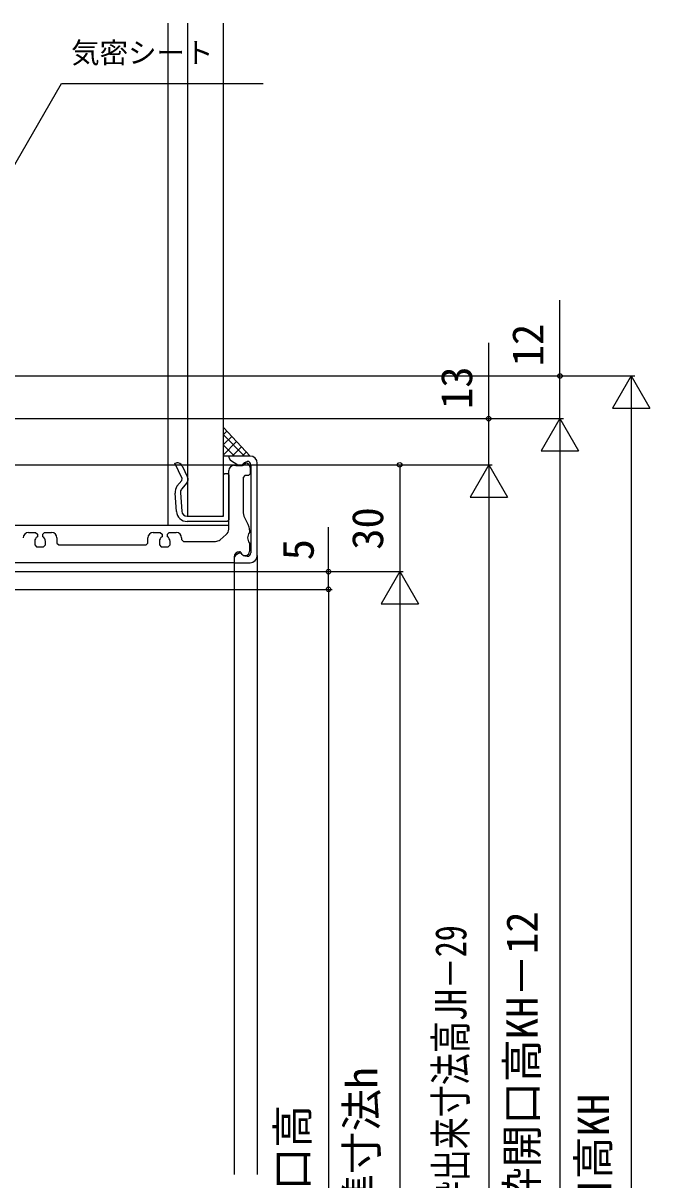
# Model space of a CAD drawing. Units: millimetres, scale not verified. Extents: x -525 to 525, y -783 to 778.
# Drawn here: x 77.2 to 253.2, y 219.1 to 544.3 of the extents above; entities that cross this region are included whole.
import ezdxf
from ezdxf.enums import TextEntityAlignment as Align

# ---------------------------------------------------------------- set-up
doc = ezdxf.new("R2010")
doc.units = ezdxf.units.MM
doc.header["$LTSCALE"] = 4
for name, color, linetype in [('0-2_YKK_11', 7, 'Continuous'), ('0-4_YKK_12', 2, 'Continuous'), ('0-6_YKK_D', 6, 'Continuous'), ('0-8_YSS_K', 3, 'Continuous')]:
    doc.layers.add(name, color=color, linetype=linetype)
doc.styles.add('ＭＳ ゴシック', font='')
doc.styles.get('ＭＳ ゴシック').set_extended_font_data('MS Gothic')

msp = doc.modelspace()

# ---------------------------------------------------------------- linework, layer by layer
at = {"layer": '0-2_YKK_11'}
for p, q in [((121.862, 419.821), (123.412, 416.619)), ((137.583, 419.999), (135.5, 421.255)), ((141.2, 420.055), (141.198, 395.355)), ((142.998, 394.555), (143, 420.555)), ((134.998, 401.993), (135, 418.456)), ((123.215, 414.991), (121.754, 413.254)), ((120.29, 406.936), (119.908, 412.103)), ((121.407, 412.178), (121.786, 407.046)), ((132.555, 399.02), (134.279, 400.456)), ((140.798, 401.829), (140.798, 401.055)), ((140.798, 398.055), (140.798, 395.76))]:
    msp.add_line(p, q, dxfattribs=at)
for points in [[(120.439, 414.039), (121.854, 415.705), (121.921, 416.25), (119.845, 420.513), (120.34, 420.647)], [(141, 422.555), (137.504, 422.556), (135.2, 422.556), (135, 422.356), (135, 422.121), (135.484, 421.264)], [(136.5, 419.956), (137, 419.956), (137, 419.856), (138.822, 419.856), (139.017, 420.011), (139.7, 420.556), (139.8, 420.555)], [(138.807, 420.148), (139.421, 420.763), (140.128, 421.055), (140.2, 421.055)], [(123.282, 405.657), (133.2, 405.657), (133.5, 405.957), (133.5, 417.257), (133.9, 417.657), (134.6, 417.657), (135, 417.257)], [(135, 417.257), (135, 404.657), (134.5, 404.157), (123.282, 404.157)], [(139, 416.553), (138.999, 406.539), (139.22, 405.625), (140.466, 403.201)], [(141, 419.355), (140.999, 417.555), (140.499, 417.055), (139.5, 417.056), (139, 416.556)], [(78.748, 401.06), (80.748, 401.06), (81.248, 400.56), (81.248, 399.859)], [(82.748, 399.859), (82.748, 400.56), (83.248, 401.06), (85.248, 401.06)], [(113.748, 401.057), (115.748, 401.057), (116.248, 400.557), (116.248, 399.856)], [(117.748, 399.856), (117.748, 400.557), (118.248, 401.057), (120.248, 401.057)], [(80.498, 398.56), (80.498, 397.56), (80.998, 397.06), (82.998, 397.06), (83.498, 397.56), (83.498, 398.56)], [(86.748, 399.559), (86.748, 398.059), (87.248, 397.559), (111.748, 397.558), (112.248, 398.058), (112.248, 399.558)], [(115.498, 398.557), (115.498, 397.557), (115.998, 397.057), (117.998, 397.057), (118.498, 397.557), (118.498, 398.557)], [(121.748, 399.557), (121.748, 399.057), (122.248, 398.557), (131.274, 398.556)], [(136.498, 393.57), (136.498, 392.756), (136.298, 392.556), (11.998, 392.565)], [(136.498, 394.156), (136.498, 393.556), (136.498, 392.756), (136.698, 392.556), (140.998, 392.555)], [(140.198, 394.355), (139.505, 394.356), (139.151, 394.502), (138.798, 394.856), (138.444, 395.209), (137.804, 395.265), (137.137, 394.799), (136.998, 394.688)], [(138.417, 395.499), (138.222, 395.656), (137.998, 395.656)]]:
    msp.add_lwpolyline(points, dxfattribs=at)
for centre, radius, start, end in [((120.517, 419.157), 1.5, 26.26253, 96.79348), ((136.5, 418.456), 1.5, 89.99576, 179.99576), ((138.1, 420.856), 1, 237.32197, 314.99576), ((139.8, 419.355), 1.2, 359.99576, 89.99576), ((140.2, 420.055), 1, 359.99576, 89.99576), ((141, 420.555), 2, 359.99576, 89.99576), ((122.066, 415.956), 1.5, 319.95169, 26.2355), ((122.9, 412.324), 3, 145.12415, 184.23046), ((122.903, 412.289), 1.5, 139.95169, 184.23046), ((123.282, 407.157), 3, 184.23046, 270), ((123.282, 407.157), 1.5, 184.23046, 270), ((78.748, 399.56), 1.5, 89.99576, 179.99576), ((85.248, 399.56), 1.5, 359.99576, 89.99576), ((113.748, 399.557), 1.5, 89.99576, 179.99576), ((120.248, 399.557), 1.5, 359.99576, 89.99576), ((132.998, 401.993), 2, 309.80133, 359.99576), ((142.798, 399.555), 2.5, 143.12587, 216.86566), ((137.798, 401.829), 3, 359.99576, 27.21187), ((81.998, 398.56), 1.5, 119.99576, 179.99576), ((81.998, 398.56), 1.5, 359.99576, 59.99576), ((116.998, 398.557), 1.5, 119.99576, 179.99576), ((116.998, 398.557), 1.5, 359.99576, 59.99576), ((131.274, 400.556), 2, 269.99576, 309.80133), ((137.998, 394.156), 1.5, 89.99576, 179.99576), ((137.998, 393.57), 1.5, 131.80608, 179.99576), ((139.593, 395.76), 1.205, 192.52143, 359.99576), ((140.198, 395.355), 1, 269.99576, 359.99576), ((140.998, 394.555), 2, 269.99576, 359.99576)]:
    msp.add_arc(centre, radius, start, end, dxfattribs=at)
at = {"layer": '0-4_YKK_12'}
for p, q in [((134.999, 403.06), (10.5, 403.06)), ((142.998, 394.555), (142.998, 220.56)), ((136.498, 392.756), (136.498, 220.56))]:
    msp.add_line(p, q, dxfattribs=at)
at = {"layer": '0-6_YKK_D'}
for p, q in [((37.5, 445.06), (228.998, 445.06)), ((37.5, 445.06), (248.998, 445.06)), ((247.998, 445.06), (242.748, 435.967)), ((247.998, 445.06), (253.248, 435.967)), ((247.998, 445.06), (247.998, 426.874)), ((242.748, 435.967), (253.248, 435.967)), ((37.2, 433.06), (208.998, 433.06)), ((37.2, 433.06), (228.998, 433.06)), ((37.2, 433.06), (228.998, 433.06)), ((227.998, 433.06), (222.748, 423.967)), ((227.998, 433.06), (233.248, 423.967)), ((227.998, 433.06), (227.998, 414.874)), ((247.998, 434.56), (247.998, 3.56)), ((222.748, 423.967), (233.248, 423.967)), ((11.5, 420.06), (208.998, 420.06)), ((11.5, 420.06), (208.998, 420.06)), ((11.5, 420.06), (183.998, 420.06)), ((182.998, 420.06), (182.998, 390.06)), ((207.998, 420.06), (202.748, 410.967)), ((207.998, 420.06), (213.248, 410.967)), ((207.998, 420.06), (207.998, 401.874)), ((227.998, 422.56), (227.998, 3.56)), ((202.748, 410.967), (213.248, 410.967)), ((207.998, 409.56), (207.998, 19.56)), ((26.2, 390.06), (163.999, 390.06)), ((26.5, 390.06), (183.998, 390.06)), ((26.5, 390.06), (183.998, 390.06)), ((182.998, 390.06), (177.748, 380.967)), ((182.998, 390.06), (188.248, 380.967)), ((182.998, 390.06), (182.998, 371.874)), ((-10.5, 385.06), (163.999, 385.06)), ((-10.5, 385.06), (163.998, 385.06)), ((162.998, 385.06), (162.998, 49.06)), ((177.748, 380.967), (188.248, 380.967)), ((182.998, 379.56), (182.998, 59.56))]:
    msp.add_line(p, q, dxfattribs=at)
for points in [[(37.499, 439.75), (38.774, 441.958), (88.013, 527.243), (144.691, 527.243)], [(227.998, 433.06), (227.998, 445.06), (227.998, 466.338)], [(207.998, 420.06), (207.998, 433.06), (207.998, 454.338)], [(162.999, 385.06), (162.999, 390.06), (162.999, 402.565)]]:
    msp.add_lwpolyline(points, dxfattribs=at)
for centre in [(227.998, 445.06), (207.998, 433.06), (182.998, 420.06), (162.999, 390.06), (162.998, 385.06), (162.999, 385.06)]:
    msp.add_circle(centre, 0.637, dxfattribs=at)
at = {"layer": '0-8_YSS_K'}
for p, q in [((118, 403.06), (118, 544.253)), ((123.5, 405.657), (123.5, 544.253)), ((133.5, 405.657), (133.5, 544.253)), ((133.5, 428.582), (134.454, 429.537)), ((139.414, 422.555), (133.5, 428.47)), ((133.5, 425.754), (135.823, 428.077)), ((133.5, 422.926), (137.192, 426.618)), ((136.586, 422.555), (133.5, 425.641)), ((133.757, 422.555), (133.5, 422.813)), ((135.958, 422.555), (138.56, 425.158)), ((138.786, 422.555), (139.929, 423.698)), ((123.5, 405.657), (133.5, 405.657))]:
    msp.add_line(p, q, dxfattribs=at)
msp.add_lwpolyline([(141, 422.555), (133.5, 422.555), (133.5, 430.555)], close=True, dxfattribs=at)

# ---------------------------------------------------------------- texts
at = {"layer": '0-6_YKK_D', "style": 'ＭＳ ゴシック'}
msp.add_text('気密シート', height=5.865, dxfattribs=at).set_placement((90.709, 531.256), align=Align.BOTTOM_LEFT)
for s, p in [('12', (225.998, 447.769)), ('13', (205.998, 435.769)), ('30', (180.998, 396.197)), ('5', (161.499, 393.224)), ('ジョイント枠出来寸法高JH＝既設窓枠開口高KH－12', (224.362, 18.606)), ('新設窓内法基準寸法h', (179.362, 136.685)), ('既設窓枠開口高KH', (244.43, 147.265)), ('新設窓枠開口高', (159.93, 156.106))]:
    msp.add_text(s, height=8.798, rotation=90, dxfattribs=at).set_placement(p, align=Align.BOTTOM_LEFT)
at = {"layer": '0-6_YKK_D', "style": 'ＭＳ ゴシック', "width": 0.75}
msp.add_text('新設窓H＝既設窓枠開口高KH－41＝ジョイント枠出来寸法高JH－29', height=8.798, rotation=90, dxfattribs=at).set_placement((204.362, 25.228), align=Align.BOTTOM_LEFT)

doc.saveas('drawing.dxf')
